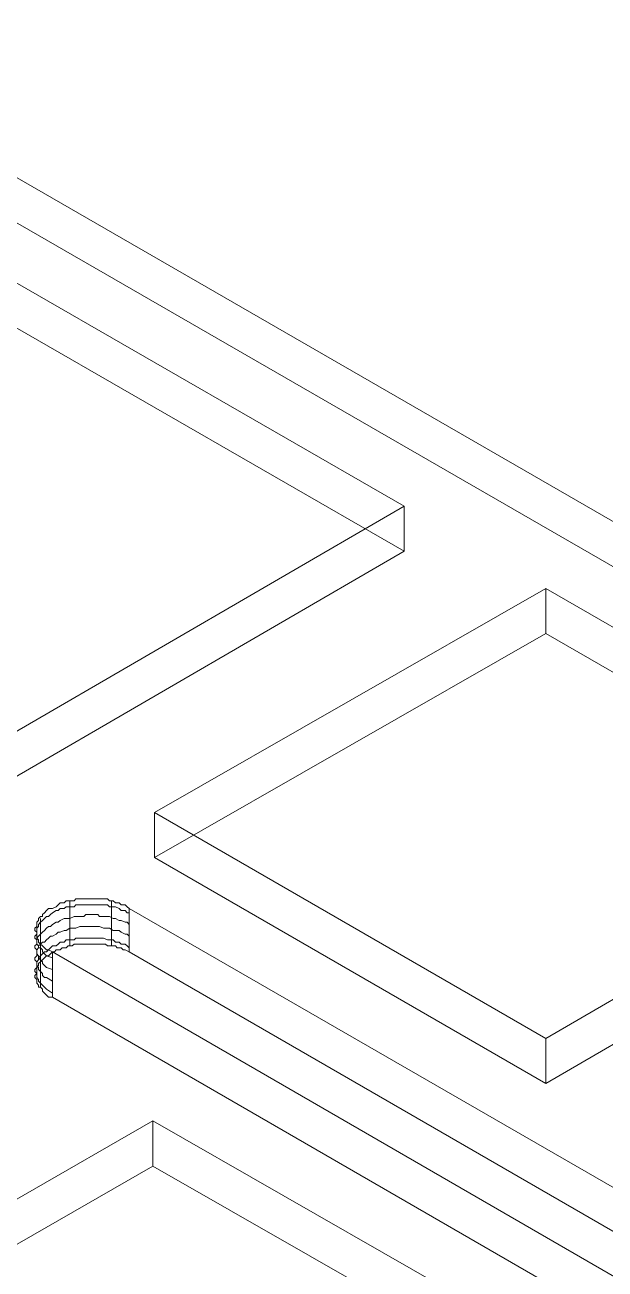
# Model space of a CAD drawing. Header units: millimetres. Extents: x 251 to 1800, y 172 to 1116.
# Drawn here: x 1233.1 to 1311, y 664.6 to 831.5 of the extents above; entities that cross this region are included whole.
import ezdxf

# ---------------------------------------------------------------- set-up
doc = ezdxf.new("R2010")
doc.units = ezdxf.units.MM

msp = doc.modelspace()

# ---------------------------------------------------------------- linework, layer by layer
at = {"color": 8, "lineweight": 0, "true_color": 0x808080}
for points in [[(1377.982949, 726.919989), (1196.360532, 831.534723)], [(1377.982949, 726.919989), (1196.360532, 831.534723)], [(1377.982949, 720.858562), (1196.360532, 825.473295)], [(1377.982949, 720.858562), (1196.360532, 825.473295)], [(1284.003267, 766.952965), (1231.737228, 797.012136)], [(1284.003267, 760.891537), (1231.737228, 790.950708)], [(1284.003267, 766.952965), (1284.003267, 760.891537), (1231.737228, 790.950708)], [(1231.737228, 736.645826), (1284.003267, 766.952965)], [(1284.003267, 766.952965), (1284.003267, 760.891537)], [(1231.737228, 730.584398), (1284.003267, 760.891537)], [(1231.737228, 736.645826), (1231.737228, 730.584398), (1284.003267, 760.891537)], [(1303.014109, 755.904635), (1250.472551, 725.845464)], [(1303.014109, 755.904635), (1303.014109, 749.843207), (1250.472551, 719.784036)], [(1355.280147, 725.845464), (1303.014109, 755.904635)], [(1303.014109, 755.904635), (1303.014109, 749.843207)], [(1303.014109, 749.843207), (1250.472551, 719.784036)], [(1355.280147, 719.784036), (1303.014109, 749.843207)], [(1355.280147, 725.845464), (1355.280147, 719.784036), (1303.014109, 749.843207)], [(1250.472551, 725.845464), (1250.472551, 719.784036)], [(1250.472551, 725.845464), (1303.014109, 695.538325)], [(1250.472551, 725.845464), (1250.472551, 719.784036), (1303.014109, 689.476897)], [(1303.014109, 695.538325), (1355.280147, 725.845464)], [(1250.472551, 719.784036), (1303.014109, 689.476897)], [(1303.014109, 689.476897), (1355.280147, 719.784036)], [(1303.014109, 695.538325), (1303.014109, 689.476897), (1355.280147, 719.784036)], [(1453.475277, 594.092065), (1247.056109, 712.951154), (1246.78059, 713.199121), (1246.532622, 713.474641), (1245.981584, 713.474641), (1245.733616, 713.722608), (1245.210129, 713.722608), (1244.93461, 713.998127), (1244.411123, 713.998127), (1244.135603, 714.246095), (1243.612116, 714.246095), (1243.088629, 714.246095), (1242.840662, 714.246095), (1242.289623, 714.246095), (1241.766136, 714.246095), (1241.242649, 714.246095), (1240.96713, 714.246095), (1240.443643, 714.246095), (1239.920156, 714.246095), (1239.672188, 713.998127), (1239.121149, 713.998127), (1238.597662, 713.998127), (1238.349695, 713.722608), (1237.798656, 713.722608), (1237.550689, 713.474641), (1237.275169, 713.199121), (1236.751682, 712.951154), (1236.228195, 712.951154), (1235.952676, 712.675634), (1235.704708, 712.400115), (1235.429189, 712.152147), (1235.429189, 711.876628), (1235.181221, 711.876628), (1234.905702, 711.62866), (1234.905702, 711.353141), (1234.657734, 711.105173), (1234.657734, 710.829654), (1234.657734, 710.554134), (1234.382215, 710.306167), (1234.382215, 710.030647), (1234.657734, 709.78268), (1234.657734, 709.507161), (1234.657734, 709.259193), (1234.657734, 708.983674), (1234.905702, 708.735706), (1234.905702, 708.460187), (1235.181221, 708.184667), (1235.429189, 707.9367), (1235.704708, 707.66118), (1235.952676, 707.413213), (1236.228195, 707.413213), (1236.751682, 707.137693), (1442.922882, 588.030638)], [(1247.056109, 712.400115), (1246.78059, 712.400115), (1246.532622, 712.675634), (1245.981584, 712.675634), (1245.733616, 712.951154), (1245.210129, 713.199121), (1244.93461, 713.199121), (1244.411123, 713.199121), (1244.135603, 713.474641), (1243.612116, 713.474641), (1243.088629, 713.474641), (1242.840662, 713.474641), (1242.289623, 713.474641), (1241.766136, 713.474641), (1241.242649, 713.474641), (1240.96713, 713.474641), (1240.443643, 713.474641), (1239.920156, 713.474641), (1239.672188, 713.199121), (1239.121149, 713.199121), (1238.597662, 713.199121), (1238.349695, 712.951154), (1237.798656, 712.951154), (1237.550689, 712.675634), (1237.275169, 712.675634), (1236.751682, 712.400115), (1236.503715, 712.152147), (1236.228195, 711.876628), (1235.952676, 711.876628), (1235.704708, 711.62866), (1235.429189, 711.353141), (1235.181221, 711.105173), (1234.905702, 710.829654), (1234.905702, 710.554134), (1234.657734, 710.306167), (1234.657734, 710.030647), (1234.657734, 709.78268), (1234.657734, 709.507161), (1234.382215, 709.259193), (1234.382215, 708.983674), (1234.657734, 708.735706), (1234.657734, 708.460187), (1234.657734, 708.184667), (1234.905702, 707.9367), (1234.905702, 707.66118), (1235.181221, 707.66118), (1235.429189, 707.413213), (1235.429189, 707.137693), (1235.704708, 706.889726), (1235.952676, 706.614206), (1236.751682, 706.338687), (1236.751682, 706.090719)], [(1236.751682, 712.951154), (1236.228195, 712.951154), (1235.952676, 712.675634), (1235.704708, 712.400115), (1235.429189, 712.152147), (1235.429189, 711.876628), (1235.181221, 711.876628), (1234.905702, 711.62866), (1234.905702, 711.353141), (1234.657734, 711.105173), (1234.657734, 710.829654), (1234.657734, 710.554134), (1234.382215, 710.306167), (1234.382215, 710.030647), (1234.657734, 709.78268), (1234.657734, 709.507161), (1234.657734, 709.259193), (1234.657734, 708.983674), (1234.905702, 708.735706), (1234.905702, 708.460187), (1235.181221, 708.184667), (1235.429189, 707.9367), (1235.704708, 707.66118), (1235.952676, 707.413213), (1236.228195, 707.413213), (1236.751682, 707.137693)], [(1247.056109, 712.951154), (1246.78059, 713.199121), (1246.532622, 713.474641), (1245.981584, 713.474641), (1245.733616, 713.722608), (1245.210129, 713.722608), (1244.93461, 713.998127), (1244.411123, 713.998127), (1244.135603, 714.246095), (1243.612116, 714.246095), (1243.088629, 714.246095), (1242.840662, 714.246095), (1242.289623, 714.246095), (1241.766136, 714.246095), (1241.242649, 714.246095), (1240.96713, 714.246095), (1240.443643, 714.246095), (1239.920156, 714.246095), (1239.672188, 713.998127), (1239.121149, 713.998127), (1238.597662, 713.998127), (1238.349695, 713.722608), (1237.798656, 713.722608), (1237.550689, 713.474641), (1237.275169, 713.199121), (1236.751682, 712.951154)], [(1239.121149, 707.9367), (1239.121149, 713.998127), (1239.121149, 713.722608)], [(1244.686642, 707.9367), (1244.686642, 713.998127), (1244.686642, 713.722608)], [(1247.056109, 712.951154), (1247.056109, 707.137693)], [(1247.056109, 712.951154), (1247.056109, 707.137693)], [(1453.475277, 594.092065), (1247.056109, 712.951154)], [(1247.056109, 710.829654), (1246.78059, 711.105173), (1246.532622, 711.105173), (1245.981584, 711.353141), (1245.733616, 711.353141), (1245.210129, 711.62866), (1244.93461, 711.62866), (1244.411123, 711.876628), (1244.135603, 711.876628), (1243.612116, 711.876628), (1243.088629, 711.876628), (1242.840662, 712.152147), (1242.289623, 712.152147), (1241.766136, 712.152147), (1241.242649, 712.152147), (1240.96713, 711.876628), (1240.443643, 711.876628), (1239.920156, 711.876628), (1239.672188, 711.876628), (1239.121149, 711.62866), (1238.597662, 711.62866), (1238.349695, 711.62866), (1237.798656, 711.353141), (1237.550689, 711.105173), (1237.275169, 711.105173), (1236.751682, 710.829654), (1236.503715, 710.554134), (1236.228195, 710.554134), (1235.952676, 710.306167), (1235.704708, 710.030647), (1235.429189, 709.78268), (1235.181221, 709.507161), (1234.905702, 709.259193), (1234.657734, 708.983674), (1234.657734, 708.735706), (1234.657734, 708.460187), (1234.657734, 708.184667), (1234.382215, 707.9367), (1234.382215, 707.66118), (1234.657734, 707.413213), (1234.657734, 707.137693), (1234.657734, 706.889726), (1234.905702, 706.614206), (1234.905702, 706.338687), (1235.181221, 706.090719), (1235.429189, 705.8152), (1235.429189, 705.567232), (1235.704708, 705.291713), (1235.952676, 705.043746), (1236.751682, 704.768226), (1236.751682, 704.492707)], [(1235.181221, 705.567232), (1235.181221, 711.62866), (1235.181221, 711.353141)], [(1247.056109, 709.259193), (1246.78059, 709.507161), (1246.532622, 709.507161), (1245.981584, 709.78268), (1245.733616, 710.030647), (1245.210129, 710.030647), (1244.93461, 710.030647), (1244.411123, 710.306167), (1244.135603, 710.306167), (1243.612116, 710.306167), (1243.088629, 710.554134), (1242.840662, 710.554134), (1242.289623, 710.554134), (1241.766136, 710.554134), (1241.242649, 710.554134), (1240.96713, 710.554134), (1240.443643, 710.554134), (1239.920156, 710.306167), (1239.672188, 710.306167), (1239.121149, 710.306167), (1238.597662, 710.030647), (1238.349695, 710.030647), (1237.798656, 709.78268), (1237.550689, 709.78268), (1237.275169, 709.507161), (1236.751682, 709.259193), (1236.503715, 709.259193), (1236.228195, 708.983674), (1235.952676, 708.735706), (1235.704708, 708.460187), (1235.429189, 708.460187), (1235.181221, 708.184667), (1234.905702, 707.9367), (1234.905702, 707.66118), (1234.657734, 707.413213), (1234.657734, 707.137693), (1234.657734, 706.889726), (1234.657734, 706.614206), (1234.382215, 706.338687), (1234.382215, 706.090719), (1234.657734, 705.8152), (1234.657734, 705.567232), (1234.657734, 705.291713), (1234.905702, 705.043746), (1234.905702, 704.768226), (1235.181221, 704.492707), (1235.429189, 704.244739), (1235.429189, 703.96922), (1235.704708, 703.721252), (1235.952676, 703.721252), (1236.751682, 703.197765), (1236.751682, 702.922246)], [(1247.056109, 707.66118), (1246.78059, 707.9367), (1246.532622, 708.184667), (1245.981584, 708.184667), (1245.733616, 708.460187), (1245.210129, 708.460187), (1244.93461, 708.735706), (1244.411123, 708.735706), (1244.135603, 708.735706), (1243.612116, 708.983674), (1243.088629, 708.983674), (1242.840662, 708.983674), (1242.289623, 708.983674), (1241.766136, 708.983674), (1241.242649, 708.983674), (1240.96713, 708.983674), (1240.443643, 708.983674), (1239.920156, 708.983674), (1239.672188, 708.735706), (1239.121149, 708.735706), (1238.597662, 708.735706), (1238.349695, 708.460187), (1237.798656, 708.460187), (1237.550689, 708.184667), (1237.275169, 707.9367), (1236.751682, 707.9367), (1236.503715, 707.66118), (1236.228195, 707.413213), (1235.952676, 707.137693), (1235.704708, 707.137693), (1235.429189, 706.889726), (1235.181221, 706.614206), (1234.905702, 706.338687), (1234.905702, 706.090719), (1234.657734, 705.8152), (1234.657734, 705.567232), (1234.657734, 705.291713), (1234.657734, 705.043746), (1234.382215, 704.768226), (1234.382215, 704.492707), (1234.657734, 704.244739), (1234.657734, 703.96922), (1234.657734, 703.721252), (1234.905702, 703.445733), (1234.905702, 703.197765), (1235.181221, 702.922246), (1235.429189, 702.674278), (1235.704708, 702.398759), (1235.952676, 702.123239), (1236.751682, 701.599752), (1236.751682, 701.351785)], [(1236.751682, 701.076266), (1236.228195, 701.076266), (1235.952676, 701.351785), (1235.704708, 701.599752), (1235.429189, 701.875272), (1235.429189, 702.123239), (1235.181221, 702.398759), (1234.905702, 702.398759), (1234.905702, 702.674278), (1234.657734, 702.922246), (1234.657734, 703.197765), (1234.657734, 703.445733), (1234.382215, 703.721252), (1234.382215, 703.96922), (1234.657734, 704.244739), (1234.657734, 704.492707), (1234.657734, 704.768226), (1234.657734, 705.043746), (1234.905702, 705.291713), (1234.905702, 705.567232), (1235.181221, 705.8152), (1235.429189, 706.090719), (1235.704708, 706.338687), (1235.952676, 706.614206), (1236.228195, 706.614206), (1236.751682, 707.137693), (1237.027202, 707.137693), (1237.275169, 707.413213), (1237.798656, 707.413213), (1238.074176, 707.66118), (1238.597662, 707.66118), (1238.873182, 707.9367), (1239.396669, 707.9367), (1239.672188, 708.184667), (1240.195675, 708.184667), (1240.719162, 708.184667), (1240.96713, 708.184667), (1241.518169, 708.184667), (1242.041656, 708.184667), (1242.565142, 708.184667), (1242.840662, 708.184667), (1243.364149, 708.184667), (1243.887636, 708.184667), (1244.135603, 707.9367), (1244.686642, 707.9367), (1245.210129, 707.9367), (1245.458097, 707.66118), (1245.981584, 707.66118), (1246.257103, 707.413213), (1246.532622, 707.413213), (1247.056109, 707.137693)], [(1235.181221, 702.398759), (1235.181221, 708.460187), (1235.181221, 708.184667)], [(1236.751682, 707.137693), (1237.027202, 707.137693), (1237.275169, 707.413213), (1237.798656, 707.413213), (1238.074176, 707.66118), (1238.597662, 707.66118), (1238.873182, 707.9367), (1239.396669, 707.9367), (1239.672188, 708.184667), (1240.195675, 708.184667), (1240.719162, 708.184667), (1240.96713, 708.184667), (1241.518169, 708.184667), (1242.041656, 708.184667), (1242.565142, 708.184667), (1242.840662, 708.184667), (1243.364149, 708.184667), (1243.887636, 708.184667), (1244.135603, 707.9367), (1244.686642, 707.9367), (1245.210129, 707.9367), (1245.458097, 707.66118), (1245.981584, 707.66118), (1246.257103, 707.413213), (1246.532622, 707.413213), (1247.056109, 707.137693)], [(1236.751682, 701.076266), (1236.228195, 701.076266), (1235.952676, 701.351785), (1235.704708, 701.599752), (1235.429189, 701.875272), (1235.429189, 702.123239), (1235.181221, 702.398759), (1234.905702, 702.398759), (1234.905702, 702.674278), (1234.657734, 702.922246), (1234.657734, 703.197765), (1234.657734, 703.445733), (1234.382215, 703.721252), (1234.382215, 703.96922), (1234.657734, 704.244739), (1234.657734, 704.492707), (1234.657734, 704.768226), (1234.657734, 705.043746), (1234.905702, 705.291713), (1234.905702, 705.567232), (1235.181221, 705.8152), (1235.429189, 706.090719), (1235.704708, 706.338687), (1235.952676, 706.614206), (1236.228195, 706.614206), (1236.751682, 707.137693)], [(1236.751682, 707.137693), (1442.922882, 588.030638)], [(1236.751682, 701.076266), (1236.751682, 707.137693)], [(1236.751682, 701.076266), (1236.751682, 707.137693)], [(1453.475277, 588.030638), (1247.056109, 707.137693)], [(1453.475277, 588.030638), (1247.056109, 707.137693)], [(1236.751682, 701.076266), (1442.922882, 581.96921)], [(1236.751682, 701.076266), (1442.922882, 581.96921)], [(1303.014109, 695.538325), (1303.014109, 689.476897)], [(1197.958544, 654.430824), (1250.224583, 684.462443)], [(1197.958544, 654.430824), (1250.224583, 684.462443)], [(1250.224583, 684.462443), (1302.738589, 654.430824)], [(1250.224583, 678.401015), (1250.224583, 684.462443)], [(1250.224583, 684.462443), (1302.738589, 654.430824)], [(1250.224583, 678.401015), (1250.224583, 684.462443)], [(1197.958544, 648.369396), (1250.224583, 678.401015)], [(1250.224583, 678.401015), (1302.738589, 648.369396)]]:
    msp.add_lwpolyline(points, dxfattribs=at)
for points in [[(1231.737228, 797.012136), (1179.19567, 766.952965), (1231.737228, 736.645826), (1284.003267, 766.952965)], [(1303.014109, 755.904635), (1250.472551, 725.845464), (1303.014109, 695.538325), (1355.280147, 725.845464)], [(1197.958544, 648.369396), (1250.224583, 678.401015), (1302.738589, 648.369396), (1250.224583, 618.062257)]]:
    msp.add_lwpolyline(points, close=True, dxfattribs=at)

doc.saveas('drawing.dxf')
